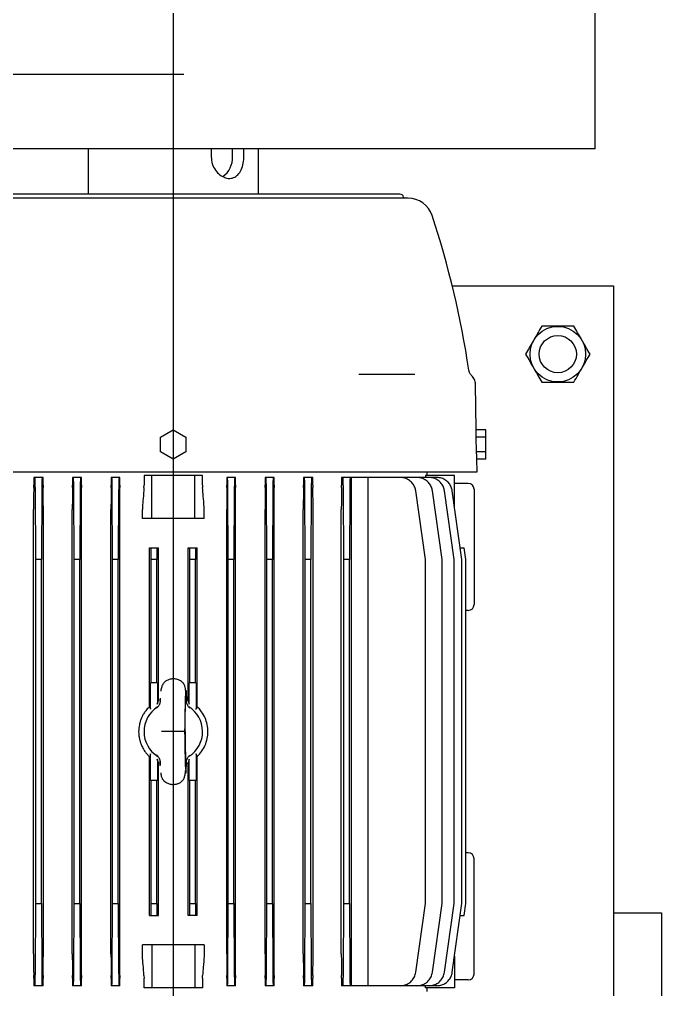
# Model space of a CAD drawing. Header units: millimetres. Extents: x 1293 to 41893, y 1011 to 26911.
# Drawn here: x 16692.6 to 16911.8, y 13885.2 to 14216.1 of the extents above; entities that cross this region are included whole.
import ezdxf

# ---------------------------------------------------------------- set-up
doc = ezdxf.new("R2010")
doc.units = ezdxf.units.MM
doc.header["$LTSCALE"] = 50
doc.layers.add('CAPA_1', color=7, linetype='Continuous')

msp = doc.modelspace()

# ---------------------------------------------------------------- linework, layer by layer
at = {"color": 7, "linetype": 'Continuous', "lineweight": 25}
for p, q in [((16889.0952224, 14171.9092064), (16889.0952224, 15035.5092064)), ((16748.7855051, 14197.3092064), (16685.8120545, 14197.3092064)), ((16889.0952224, 14171.9092064), (16601.2285557, 14171.9092064)), ((16716.0577224, 14171.9092064), (16716.0577224, 14156.4807064)), ((16758.1075253, 14171.9092064), (16758.1075253, 14169.2633731)), ((16765.3665968, 14169.2633731), (16765.3665968, 14171.9092064)), ((16769.2630556, 14169.2633731), (16769.2630556, 14171.9092064)), ((16774.2660557, 14156.4807064), (16774.2660557, 14171.9092064)), ((16822.4721198, 14156.4807064), (16667.8516584, 14156.4807064)), ((16823.7600209, 14155.4924652), (16823.852488, 14155.1473731)), ((16825.2878057, 14155.1473731), (16665.0359724, 14155.1473731)), ((16840.3870794, 14125.2027064), (16895.4452224, 14125.2027064)), ((16895.4452224, 14125.2027064), (16895.4452224, 13837.3360398)), ((16808.5030483, 14095.1473731), (16827.5696839, 14095.1473731)), ((16848.5783019, 14076.1510754), (16848.3066952, 14091.7114096)), ((16740.8285557, 14073.6492243), (16745.1618891, 14076.1510754)), ((16745.1618891, 14076.1510754), (16749.4952224, 14073.6492243)), ((16851.8285557, 14076.1510754), (16848.5783019, 14076.1510754)), ((16851.8285557, 14066.1436708), (16851.8285557, 14076.1510754)), ((16740.8285557, 14068.6455219), (16740.8285557, 14073.6492243)), ((16749.4952224, 14073.6492243), (16749.4952224, 14068.6455219)), ((16848.6388134, 14068.6455219), (16848.5514272, 14073.6492243)), ((16851.8285557, 14073.6492243), (16848.5514272, 14073.6492243)), ((16745.1618891, 14066.1436708), (16740.8285557, 14068.6455219)), ((16749.4952224, 14068.6455219), (16745.1618891, 14066.1436708)), ((16851.8285557, 14068.6455219), (16848.6388134, 14068.6455219)), ((16848.8285557, 14061.8140398), (16848.7529817, 14066.1436708)), ((16851.8285557, 14066.1436708), (16848.7529817, 14066.1436708)), ((16641.4952224, 14061.8140398), (16848.8285557, 14061.8140398)), ((16697.5204774, 14059.8473731), (16697.5204774, 14057.2528814)), ((16700.7329469, 14059.8473731), (16697.5204774, 14059.8473731)), ((16700.7329469, 14057.2528814), (16700.7329469, 14059.8473731)), ((16710.7600724, 14059.8473731), (16710.7600724, 14057.2528814)), ((16713.7870082, 14059.8473731), (16710.7600724, 14059.8473731)), ((16713.7870082, 14057.2528814), (16713.7870082, 14059.8473731)), ((16723.9569374, 14059.8473731), (16723.9569374, 14057.2528814)), ((16726.8763164, 14059.8473731), (16723.9569374, 14059.8473731)), ((16726.8763164, 14057.2528814), (16726.8763164, 14059.8473731)), ((16735.1729362, 14060.5140398), (16735.1729362, 14057.2528814)), ((16755.1508419, 14060.5140398), (16735.1729362, 14060.5140398)), ((16737.8285557, 14045.8473731), (16737.8285557, 14060.5140398)), ((16752.4952224, 14045.8473731), (16752.4952224, 14060.5140398)), ((16755.1508419, 14057.2528814), (16755.1508419, 14060.5140398)), ((16763.4474617, 14059.8473731), (16763.4474617, 14057.2528814)), ((16766.3668407, 14059.8473731), (16763.4474617, 14059.8473731)), ((16766.3668407, 14057.2528814), (16766.3668407, 14059.8473731)), ((16776.53677, 14059.8473731), (16776.53677, 14057.2528814)), ((16779.2935623, 14059.8473731), (16776.53677, 14059.8473731)), ((16779.5637058, 14059.8473731), (16779.2935623, 14059.8473731)), ((16779.5637058, 14057.2528814), (16779.5637058, 14059.8473731)), ((16789.5908312, 14059.8473731), (16789.5908312, 14057.2528814)), ((16792.8033007, 14059.8473731), (16789.5908312, 14059.8473731)), ((16792.8033007, 14057.2528814), (16792.8033007, 14059.8473731)), ((16802.5911143, 14059.8473731), (16802.5911143, 14057.2528814)), ((16835.110977, 14059.8473731), (16802.5911143, 14059.8473731)), ((16805.9438168, 13886.5140398), (16805.9438168, 14059.8473731)), ((16811.6591819, 13886.5140398), (16811.6591819, 14059.8473731)), ((16831.2509821, 14060.5140398), (16831.2509821, 14059.8473731)), ((16841.1618891, 14060.5140398), (16831.2509821, 14060.5140398)), ((16831.8285557, 14060.5140398), (16831.8285557, 14061.8140398)), ((16841.1618891, 14049.7811451), (16841.1618891, 14060.5140398)), ((16697.5156161, 14056.3901513), (16697.5204774, 14057.2528814)), ((16700.7329469, 14057.2528814), (16700.737473, 14056.3901513)), ((16710.7556841, 14056.3901513), (16710.7600724, 14057.2528814)), ((16713.7870082, 14057.2528814), (16713.7912065, 14056.3901513)), ((16723.9528102, 14056.3901513), (16723.9569374, 14057.2528814)), ((16726.8763164, 14057.2528814), (16726.8803438, 14056.3901513)), ((16735.1413118, 14056.3901513), (16735.1729362, 14057.2528814)), ((16755.1508419, 14057.2528814), (16755.1824663, 14056.3901513)), ((16763.4434344, 14056.3901513), (16763.4474617, 14057.2528814)), ((16766.3668407, 14057.2528814), (16766.370968, 14056.3901513)), ((16776.5325717, 14056.3901513), (16776.53677, 14057.2528814)), ((16779.5637058, 14057.2528814), (16779.568094, 14056.3901513)), ((16789.5863052, 14056.3901513), (16789.5908312, 14057.2528814)), ((16792.8033007, 14057.2528814), (16792.8081621, 14056.3901513)), ((16802.5859748, 14056.3901513), (16802.5911143, 14057.2528814)), ((16845.8285557, 14057.8473731), (16841.1618891, 14057.8473731)), ((16698.1962003, 14031.8473731), (16698.0813141, 14055.2562963)), ((16700.242464, 14055.2562963), (16700.1275778, 14031.8473731)), ((16711.3295336, 14031.8473731), (16711.2146475, 14055.2562963)), ((16713.3757974, 14055.2562963), (16713.2609112, 14031.8473731)), ((16724.462867, 14031.8473731), (16724.3479808, 14055.2562963)), ((16726.5091307, 14055.2562963), (16726.3942445, 14031.8473731)), ((16763.9295336, 14031.8473731), (16763.8146475, 14055.2562963)), ((16765.9757974, 14055.2562963), (16765.8609112, 14031.8473731)), ((16777.062867, 14031.8473731), (16776.9479808, 14055.2562963)), ((16779.1091307, 14055.2562963), (16778.9942445, 14031.8473731)), ((16790.1962003, 14031.8473731), (16790.0813141, 14055.2562963)), ((16792.242464, 14055.2562963), (16792.1275778, 14031.8473731)), ((16803.3295336, 14031.8473731), (16803.2146475, 14055.2562963)), ((16805.3757974, 14055.2562963), (16805.2609112, 14031.8473731)), ((16831.2150415, 14031.8473731), (16827.9251318, 14055.2562963)), ((16836.9096224, 14031.8473731), (16833.6197128, 14055.2562963)), ((16841.0155026, 14031.8473731), (16837.7255929, 14055.2562963)), ((16843.6823164, 14031.8473731), (16840.3924067, 14055.2562963)), ((16847.8285557, 14055.8473731), (16847.8285557, 14016.5140398)), ((16697.439307, 14049.7738267), (16697.4343895, 14048.9110965)), ((16700.8129163, 14048.9110965), (16700.8083589, 14049.7738267)), ((16710.6870166, 14049.7738267), (16710.6826058, 14048.9110965)), ((16713.8610356, 14048.9110965), (16713.8568258, 14049.7738267)), ((16723.888329, 14049.7738267), (16723.8841939, 14048.9110965)), ((16726.9472589, 14048.9110965), (16726.9432285, 14049.7738267)), ((16734.6468315, 14049.7738267), (16734.6150945, 14048.9110965)), ((16755.7086836, 14048.9110965), (16755.6769467, 14049.7738267)), ((16763.3805496, 14049.7738267), (16763.3765193, 14048.9110965)), ((16766.4395842, 14048.9110965), (16766.4354491, 14049.7738267)), ((16776.4669524, 14049.7738267), (16776.4627425, 14048.9110965)), ((16779.6411723, 14048.9110965), (16779.6367616, 14049.7738267)), ((16789.5154192, 14049.7738267), (16789.5108619, 14048.9110965)), ((16792.8893887, 14048.9110965), (16792.8844712, 14049.7738267)), ((16802.5051367, 14049.7738267), (16802.4999166, 14048.9110965)), ((16697.4343895, 13897.4503164), (16697.4343895, 14048.9110965)), ((16700.8129163, 13897.4503164), (16700.8129163, 14048.9110965)), ((16710.6826058, 13897.4503164), (16710.6826058, 14048.9110965)), ((16713.8610356, 13897.4503164), (16713.8610356, 14048.9110965)), ((16723.8841939, 13897.4503164), (16723.8841939, 14048.9110965)), ((16726.9472589, 13897.4503164), (16726.9472589, 14048.9110965)), ((16734.6150945, 14045.8473731), (16734.6150945, 14048.9110965)), ((16755.7086836, 14045.8473731), (16755.7086836, 14048.9110965)), ((16763.3765193, 13897.4503164), (16763.3765193, 14048.9110965)), ((16766.4395842, 13897.4503164), (16766.4395842, 14048.9110965)), ((16776.4627425, 13897.4503164), (16776.4627425, 14048.9110965)), ((16779.6411723, 13897.4503164), (16779.6411723, 14048.9110965)), ((16789.5108619, 13897.4503164), (16789.5108619, 14048.9110965)), ((16792.8893887, 13897.4503164), (16792.8893887, 14048.9110965)), ((16802.4999166, 13897.4503164), (16802.4999166, 14048.9110965)), ((16755.7086836, 14045.8473731), (16734.6150945, 14045.8473731)), ((16737.0529078, 13981.7307333), (16737.0529078, 14035.8473731)), ((16737.0529078, 14035.8473731), (16740.0626458, 14035.8473731)), ((16737.5962003, 14031.8473731), (16737.5765691, 14035.8473731)), ((16739.547209, 14035.8473731), (16739.5275778, 14031.8473731)), ((16740.0626458, 13983.7812282), (16740.0626458, 14035.8473731)), ((16750.2611323, 13983.7812282), (16750.2611323, 14035.8473731)), ((16750.2611323, 14035.8473731), (16753.2708703, 14035.8473731)), ((16750.7962003, 14031.8473731), (16750.7765691, 14035.8473731)), ((16752.747209, 14035.8473731), (16752.7275778, 14031.8473731)), ((16753.2708703, 13981.7307333), (16753.2708703, 14035.8473731)), ((16843.120153, 14035.8473731), (16844.4350389, 14035.8473731)), ((16844.9972022, 14031.8473731), (16844.4350389, 14035.8473731)), ((16698.1962003, 13914.5140398), (16698.1962003, 14031.8473731)), ((16700.1275778, 14031.8473731), (16698.1962003, 14031.8473731)), ((16700.1275778, 13914.5140398), (16700.1275778, 14031.8473731)), ((16711.3295336, 13914.5140398), (16711.3295336, 14031.8473731)), ((16713.2609112, 14031.8473731), (16711.3295336, 14031.8473731)), ((16713.2609112, 13914.5140398), (16713.2609112, 14031.8473731)), ((16726.3942445, 14031.8473731), (16724.462867, 14031.8473731)), ((16724.462867, 13914.5140398), (16724.462867, 14031.8473731)), ((16726.3942445, 13914.5140398), (16726.3942445, 14031.8473731)), ((16737.5962003, 13989.8473731), (16737.5962003, 14031.8473731)), ((16739.5275778, 14031.8473731), (16737.5962003, 14031.8473731)), ((16739.5275778, 13989.8473731), (16739.5275778, 14031.8473731)), ((16750.7962003, 13989.8473731), (16750.7962003, 14031.8473731)), ((16752.7275778, 14031.8473731), (16750.7962003, 14031.8473731)), ((16752.7275778, 13989.8473731), (16752.7275778, 14031.8473731)), ((16763.9295336, 13914.5140398), (16763.9295336, 14031.8473731)), ((16765.8609112, 14031.8473731), (16763.9295336, 14031.8473731)), ((16765.8609112, 13914.5140398), (16765.8609112, 14031.8473731)), ((16777.062867, 13914.5140398), (16777.062867, 14031.8473731)), ((16778.9942445, 14031.8473731), (16777.062867, 14031.8473731)), ((16778.9942445, 13914.5140398), (16778.9942445, 14031.8473731)), ((16792.1275778, 14031.8473731), (16790.1962003, 14031.8473731)), ((16790.1962003, 13914.5140398), (16790.1962003, 14031.8473731)), ((16792.1275778, 13914.5140398), (16792.1275778, 14031.8473731)), ((16803.3295336, 13914.5140398), (16803.3295336, 14031.8473731)), ((16805.2609112, 14031.8473731), (16803.3295336, 14031.8473731)), ((16805.2609112, 13914.5140398), (16805.2609112, 14031.8473731)), ((16831.2150415, 13914.5140398), (16831.2150415, 14031.8473731)), ((16836.9096224, 13914.5140398), (16836.9096224, 14031.8473731)), ((16841.0155026, 13914.5140398), (16841.0155026, 14031.8473731)), ((16843.6823164, 13914.5140398), (16843.6823164, 14031.8473731)), ((16844.9972022, 13914.5140398), (16844.9972022, 14031.8473731)), ((16845.8285557, 14014.5140398), (16844.9972022, 14014.5140398)), ((16737.3225851, 13984.6072913), (16737.3225851, 13986.9807064)), ((16739.7010868, 13989.8473731), (16737.4226913, 13989.8473731)), ((16739.801193, 13986.9807064), (16739.801193, 13985.9589875)), ((16750.5225851, 13985.9589875), (16750.5225851, 13986.9807064)), ((16752.9010868, 13989.8473731), (16750.6226913, 13989.8473731)), ((16753.001193, 13986.9807064), (16753.001193, 13984.6072913)), ((16739.7055613, 13982.5804371), (16740.0626458, 13983.7812282)), ((16740.6793028, 13983.9941434), (16740.0626458, 13983.7812282)), ((16740.6856038, 13984.2597528), (16740.6638367, 13983.3421885)), ((16740.692587, 13984.5990284), (16740.6858033, 13984.2597515)), ((16750.2611323, 13983.7812282), (16749.6423039, 13983.9950712)), ((16750.2611323, 13983.7812282), (16750.6182168, 13982.5804371)), ((16739.4038512, 13981.1789973), (16739.7569733, 13981.485151)), ((16750.9199274, 13981.178997), (16750.5667142, 13981.4852295)), ((16749.1582066, 13973.1807064), (16741.1655715, 13973.1807064)), ((16737.0529078, 13910.5140398), (16737.0529078, 13964.6306796)), ((16739.7570644, 13964.876183), (16739.4038512, 13965.1824156)), ((16740.0626458, 13962.5801847), (16739.7055613, 13963.7809758)), ((16750.6182168, 13963.7809758), (16750.2611323, 13962.5801847)), ((16750.5668053, 13964.8762623), (16750.9199274, 13965.1824159)), ((16753.2708703, 13910.5140398), (16753.2708703, 13964.6306796)), ((16737.3225851, 13959.3807064), (16737.3225851, 13961.7541216)), ((16739.801193, 13960.4024254), (16739.801193, 13959.3807064)), ((16740.0626458, 13962.5801847), (16740.6793012, 13962.3673376)), ((16740.0626458, 13910.5140398), (16740.0626458, 13962.5801847)), ((16740.6988826, 13961.5419099), (16740.6638367, 13963.0192244)), ((16740.666924, 13963.1206564), (16740.692587, 13961.7623845)), ((16749.3824641, 13960.4567273), (16749.4030339, 13960.4325778)), ((16749.5750556, 13962.3432542), (16750.2611323, 13962.5801847)), ((16750.2611323, 13910.5140398), (16750.2611323, 13962.5801847)), ((16750.5225851, 13959.3807064), (16750.5225851, 13960.4024254)), ((16753.001193, 13961.7541216), (16753.001193, 13959.3807064)), ((16739.7010868, 13956.5140398), (16737.4226913, 13956.5140398)), ((16737.5962003, 13914.5140398), (16737.5962003, 13956.5140398)), ((16739.5275778, 13914.5140398), (16739.5275778, 13956.5140398)), ((16750.7962003, 13956.5140398), (16750.6226913, 13956.5140398)), ((16752.7275778, 13956.5140398), (16750.7962003, 13956.5140398)), ((16750.7962003, 13914.5140398), (16750.7962003, 13956.5140398)), ((16752.7275778, 13914.5140398), (16752.7275778, 13956.5140398)), ((16752.9010868, 13956.5140398), (16752.7275778, 13956.5140398)), ((16845.8285557, 13931.8473731), (16844.9972022, 13931.8473731)), ((16847.8285557, 13890.5140398), (16847.8285557, 13929.8473731)), ((16698.0813141, 13891.1051166), (16698.1962003, 13914.5140398)), ((16698.1962003, 13914.5140398), (16700.1275778, 13914.5140398)), ((16700.1275778, 13914.5140398), (16700.242464, 13891.1051166)), ((16711.2146475, 13891.1051166), (16711.3295336, 13914.5140398)), ((16711.3295336, 13914.5140398), (16713.2609112, 13914.5140398)), ((16713.2609112, 13914.5140398), (16713.3757974, 13891.1051166)), ((16724.3479808, 13891.1051166), (16724.462867, 13914.5140398)), ((16724.462867, 13914.5140398), (16726.3942445, 13914.5140398)), ((16726.3942445, 13914.5140398), (16726.5091307, 13891.1051166)), ((16737.5765691, 13910.5140398), (16737.5962003, 13914.5140398)), ((16737.5962003, 13914.5140398), (16739.5275778, 13914.5140398)), ((16739.5275778, 13914.5140398), (16739.547209, 13910.5140398)), ((16750.7765691, 13910.5140398), (16750.7962003, 13914.5140398)), ((16750.7962003, 13914.5140398), (16752.7275778, 13914.5140398)), ((16752.7275778, 13914.5140398), (16752.747209, 13910.5140398)), ((16763.8146475, 13891.1051166), (16763.9295336, 13914.5140398)), ((16763.9295336, 13914.5140398), (16765.8609112, 13914.5140398)), ((16765.8609112, 13914.5140398), (16765.9757974, 13891.1051166)), ((16776.9479808, 13891.1051166), (16777.062867, 13914.5140398)), ((16777.062867, 13914.5140398), (16778.9942445, 13914.5140398)), ((16778.9942445, 13914.5140398), (16779.1091307, 13891.1051166)), ((16790.0813141, 13891.1051166), (16790.1962003, 13914.5140398)), ((16790.1962003, 13914.5140398), (16792.1275778, 13914.5140398)), ((16792.1275778, 13914.5140398), (16792.242464, 13891.1051166)), ((16803.2146475, 13891.1051166), (16803.3295336, 13914.5140398)), ((16803.3295336, 13914.5140398), (16805.2609112, 13914.5140398)), ((16805.2609112, 13914.5140398), (16805.3757974, 13891.1051166)), ((16827.9251318, 13891.1051166), (16831.2150415, 13914.5140398)), ((16833.6197128, 13891.1051166), (16836.9096224, 13914.5140398)), ((16837.7255929, 13891.1051166), (16841.0155026, 13914.5140398)), ((16840.3924067, 13891.1051166), (16843.6823164, 13914.5140398)), ((16844.4350389, 13910.5140398), (16844.9972022, 13914.5140398)), ((16737.0529078, 13910.5140398), (16740.0626458, 13910.5140398)), ((16753.2708703, 13910.5140398), (16750.2611323, 13910.5140398)), ((16843.120153, 13910.5140398), (16844.4350389, 13910.5140398)), ((16895.4452224, 13911.3360398), (16911.8285557, 13911.3360398)), ((16911.8285557, 13911.3360398), (16911.8285557, 13820.6693731)), ((16697.4343895, 13897.4503164), (16697.439307, 13896.5875862)), ((16700.8083589, 13896.5875862), (16700.8129163, 13897.4503164)), ((16710.6826058, 13897.4503164), (16710.6870166, 13896.5875862)), ((16713.8568258, 13896.5875862), (16713.8610356, 13897.4503164)), ((16723.8841939, 13897.4503164), (16723.888329, 13896.5875862)), ((16726.9432285, 13896.5875862), (16726.9472589, 13897.4503164)), ((16734.6150945, 13897.4503164), (16734.6150945, 13900.5140398)), ((16755.7086836, 13900.5140398), (16734.6150945, 13900.5140398)), ((16734.6468315, 13896.5875862), (16734.6150945, 13897.4503164)), ((16737.8285557, 13900.5140398), (16737.8285557, 13885.8473731)), ((16752.4952224, 13900.5140398), (16752.4952224, 13885.8473731)), ((16755.7086836, 13897.4503164), (16755.6769467, 13896.5875862)), ((16755.7086836, 13900.5140398), (16755.7086836, 13897.4503164)), ((16763.3765193, 13897.4503164), (16763.3805496, 13896.5875862)), ((16766.4354491, 13896.5875862), (16766.4395842, 13897.4503164)), ((16776.4627425, 13897.4503164), (16776.4669524, 13896.5875862)), ((16779.6367616, 13896.5875862), (16779.6411723, 13897.4503164)), ((16789.5108619, 13897.4503164), (16789.5154192, 13896.5875862)), ((16792.8844712, 13896.5875862), (16792.8893887, 13897.4503164)), ((16802.4999166, 13897.4503164), (16802.5051367, 13896.5875862)), ((16841.1618891, 13896.5802678), (16841.1618891, 13885.8473731)), ((16697.5204774, 13889.1085315), (16697.5156161, 13889.9712616)), ((16697.5204774, 13889.1085315), (16697.5204774, 13886.5140398)), ((16700.737473, 13889.9712616), (16700.7329469, 13889.1085315)), ((16700.7329469, 13886.5140398), (16700.7329469, 13889.1085315)), ((16710.7600724, 13889.1085315), (16710.7556841, 13889.9712616)), ((16710.7600724, 13889.1085315), (16710.7600724, 13886.5140398)), ((16713.7912065, 13889.9712616), (16713.7870082, 13889.1085315)), ((16713.7870082, 13886.5140398), (16713.7870082, 13889.1085315)), ((16723.9569374, 13889.1085315), (16723.9528102, 13889.9712616)), ((16723.9569374, 13889.1085315), (16723.9569374, 13886.5140398)), ((16726.8803438, 13889.9712616), (16726.8763164, 13889.1085315)), ((16726.8763164, 13886.5140398), (16726.8763164, 13889.1085315)), ((16735.1413118, 13889.9712616), (16735.1729362, 13889.1085315)), ((16735.1729362, 13885.8473731), (16735.1729362, 13889.1085315)), ((16755.1508419, 13889.1085315), (16755.1824663, 13889.9712616)), ((16755.1508419, 13889.1085315), (16755.1508419, 13885.8473731)), ((16763.4474617, 13889.1085315), (16763.4434344, 13889.9712616)), ((16763.4474617, 13889.1085315), (16763.4474617, 13886.5140398)), ((16766.370968, 13889.9712616), (16766.3668407, 13889.1085315)), ((16766.3668407, 13886.5140398), (16766.3668407, 13889.1085315)), ((16776.53677, 13889.1085315), (16776.5325717, 13889.9712616)), ((16776.53677, 13889.1085315), (16776.53677, 13886.5140398)), ((16779.568094, 13889.9712616), (16779.5637058, 13889.1085315)), ((16779.5637058, 13886.5140398), (16779.5637058, 13889.1085315)), ((16789.5908312, 13889.1085315), (16789.5863052, 13889.9712616)), ((16789.5908312, 13889.1085315), (16789.5908312, 13886.5140398)), ((16792.8081621, 13889.9712616), (16792.8033007, 13889.1085315)), ((16792.8033007, 13886.5140398), (16792.8033007, 13889.1085315)), ((16802.5911143, 13889.1085315), (16802.5859748, 13889.9712616)), ((16802.5911143, 13889.1085315), (16802.5911143, 13886.5140398)), ((16845.8285557, 13888.5140398), (16841.1618891, 13888.5140398)), ((16700.7329469, 13886.5140398), (16697.5204774, 13886.5140398)), ((16713.7870082, 13886.5140398), (16710.7600724, 13886.5140398)), ((16724.1635492, 13886.5140398), (16723.9569374, 13886.5140398)), ((16726.8763164, 13886.5140398), (16724.1635492, 13886.5140398)), ((16755.1508419, 13885.8473731), (16735.1729362, 13885.8473731)), ((16766.1602289, 13886.5140398), (16763.4474617, 13886.5140398)), ((16766.3668407, 13886.5140398), (16766.1602289, 13886.5140398)), ((16779.5637058, 13886.5140398), (16776.53677, 13886.5140398)), ((16792.8033007, 13886.5140398), (16789.5908312, 13886.5140398)), ((16835.110977, 13886.5140398), (16802.5911143, 13886.5140398)), ((16831.2509821, 13885.8473731), (16831.2509821, 13886.5140398)), ((16841.1618891, 13885.8473731), (16831.2509821, 13885.8473731)), ((16831.8285557, 13884.5473731), (16831.8285557, 13885.8473731))]:
    msp.add_line(p, q, dxfattribs=at)
at = {"color": 7, "linetype": 'Continuous', "lineweight": 25, "flags": 128}
for points in [[(16726.9432285, 14049.7738267), (16726.9080082, 14053.47893), (16726.8803438, 14056.3901513)], [(16763.4434344, 14056.3901513), (16763.4082238, 14052.684971), (16763.3805496, 14049.7738267)], [(16726.8803438, 13889.9712616), (16726.9155543, 13893.6764419), (16726.9432285, 13896.5875862)], [(16763.3805496, 13896.5875862), (16763.41577, 13892.8824829), (16763.4434344, 13889.9712616)]]:
    msp.add_lwpolyline(points, dxfattribs=at)
at = {"color": 7, "linetype": 'Continuous', "lineweight": 25}
for radius in [9.4776787, 6.35]:
    msp.add_circle((16876.3952224, 14101.9193731), radius, dxfattribs=at)
for centre, radius, start, end in [((16757.5758949, 14168.8833586), 7.7999645, 304.757142475, 2.792557905), ((16822.4721198, 14155.1473731), 1.3333333, 15, 90), ((16825.2878057, 14146.4807064), 8.6666667, 18.209189497, 90), ((16529.5454402, 14049.1930007), 320, 8.500028638, 18.209189497), ((16845.8285557, 14055.8473731), 2, 0, 90), ((16845.8285557, 14016.5140398), 2, 270, 360), ((16745.1618891, 13973.1807064), 10, 122.80198463, 237.818164983), ((16745.1618891, 13973.1807064), 10, 302.801986561, 58.250366895), ((16845.8285557, 13929.8473731), 2, 360, 90), ((16845.8285557, 13890.5140398), 2, 270, 0)]:
    msp.add_arc(centre, radius, start, end, dxfattribs=at)
for points, knots in [([(16758.1075253, 14169.2633731), (16758.1812609, 14168.4454951), (16758.3286732, 14166.8103924), (16759.4502592, 14164.6240513), (16761.0501726, 14162.925528), (16762.9679452, 14161.9235932), (16764.8906823, 14161.7542697), (16766.5854196, 14162.4045296), (16767.932886, 14163.7893984), (16768.8529993, 14165.7947491), (16769.2264982, 14167.749818), (16769.2549225, 14168.9266426), (16769.2630556, 14169.2633731)], [0, 0, 0, 0, 0.1049793831, 0.2098749225, 0.3169314404, 0.4255084578, 0.5317913938, 0.6356504641, 0.7404993869, 0.8482825402, 0.9565883484, 1, 1, 1, 1]), ([(16870.8956384, 14111.4443731), (16870.4183715, 14110.6176255), (16869.4534883, 14108.9462027), (16868.0239359, 14106.4698547), (16866.6574332, 14104.1027249), (16865.8197178, 14102.651589), (16865.3970224, 14101.9193731)], [0, 0, 0, 0, 0.2646202519, 0.5349786934, 0.7653589927, 1, 1, 1, 1]), ([(16881.8948064, 14111.4443731), (16881.2389127, 14111.4443731), (16879.92155, 14111.4443731), (16877.6498743, 14111.4443731), (16875.0738324, 14111.4443731), (16872.7354345, 14111.4443731), (16871.3558919, 14111.4443731), (16870.8956384, 14111.4443731)], [0, 0, 0, 0, 0.1823633081, 0.3662767299, 0.6156618925, 0.8717741945, 1, 1, 1, 1]), ([(16887.3934224, 14101.9193731), (16886.9161714, 14102.7460932), (16885.9513191, 14104.4174624), (16884.5217828, 14106.8937825), (16883.1552657, 14109.2609374), (16882.3175179, 14110.7121294), (16881.8948064, 14111.4443731)], [0, 0, 0, 0, 0.2646087012, 0.5349559654, 0.7653476593, 1, 1, 1, 1]), ([(16865.3970224, 14101.9193731), (16865.8742735, 14101.092653), (16866.8391257, 14099.4212838), (16868.268662, 14096.9449637), (16869.6351792, 14094.5778088), (16870.4729269, 14093.1266169), (16870.8956384, 14092.3943731)], [0, 0, 0, 0, 0.2646087012, 0.5349559654, 0.7653476593, 1, 1, 1, 1]), ([(16881.8948064, 14092.3943731), (16882.3720733, 14093.2211207), (16883.3369565, 14094.8925435), (16884.7665089, 14097.3688916), (16886.1330116, 14099.7360214), (16886.970727, 14101.1871572), (16887.3934224, 14101.9193731)], [0, 0, 0, 0, 0.2646202519, 0.5349786934, 0.7653589927, 1, 1, 1, 1]), ([(16847.0454569, 14094.5549104), (16846.7945944, 14094.8349821), (16846.2928693, 14095.3951254), (16846.1179517, 14096.1264888), (16846.0304929, 14096.4921704)], [0, 0, 0, 0, 0.5000000015, 1, 1, 1, 1]), ([(16848.3067412, 14091.7087685), (16848.2865628, 14091.9766423), (16848.2462059, 14092.51239), (16847.9818699, 14093.2779633), (16847.5888472, 14093.9861365), (16847.2171837, 14094.3741062), (16847.0313519, 14094.5680911)], [0, 0, 0, 0, 0.24999999892, 0.49999999857, 0.74999999892, 1, 1, 1, 1]), ([(16870.8956384, 14092.3943731), (16871.3558993, 14092.3943731), (16872.7124437, 14092.3943731), (16875.0494761, 14092.3943731), (16877.6199453, 14092.3943731), (16879.9153182, 14092.3943731), (16881.2327738, 14092.3943731), (16881.8948064, 14092.3943731)], [0, 0, 0, 0, 0.1282262528, 0.3779260775, 0.6337213217, 0.8159418788, 1, 1, 1, 1]), ([(16848.5514272, 14073.6492243), (16848.565925, 14074.1162107), (16848.5918141, 14074.9501228), (16848.5824306, 14075.7841146), (16848.5783019, 14076.1510754)], [0, 0, 0, 0, 0.5599947585, 1, 1, 1, 1]), ([(16848.7529817, 14066.1436708), (16848.741143, 14066.6108179), (16848.7200034, 14067.4449684), (16848.6636204, 14068.278702), (16848.6388134, 14068.6455219)], [0, 0, 0, 0, 0.5600273673, 1, 1, 1, 1]), ([(16698.0813141, 14055.2562963), (16698.0779413, 14055.7008841), (16698.0709832, 14056.6180568), (16698.044704, 14057.8631351), (16698.0054787, 14058.9421795), (16697.9544995, 14059.7016417), (16697.9156722, 14059.7998482), (16697.8968825, 14059.8473731)], [0, 0, 0, 0, 0.17846123522, 0.368160733, 0.56283315679, 0.78844250282, 1, 1, 1, 1]), ([(16700.4268956, 14059.8473731), (16700.4110525, 14059.8136081), (16700.3783718, 14059.7439586), (16700.3316605, 14059.1721164), (16700.2888874, 14058.2100482), (16700.2555249, 14056.8701011), (16700.246723, 14055.7825325), (16700.242464, 14055.2562963)], [0, 0, 0, 0, 0.1785607693, 0.3683295918, 0.5630137686, 0.7885577054, 1, 1, 1, 1]), ([(16711.2146475, 14055.2562963), (16711.2112746, 14055.7008841), (16711.2043166, 14056.6180568), (16711.1780373, 14057.8631351), (16711.138812, 14058.9421795), (16711.0878328, 14059.7016417), (16711.0490055, 14059.7998482), (16711.0302159, 14059.8473731)], [0, 0, 0, 0, 0.1784612352, 0.368160733, 0.5628331568, 0.7884425028, 1, 1, 1, 1]), ([(16713.5602289, 14059.8473731), (16713.5443858, 14059.8136081), (16713.5117051, 14059.7439586), (16713.4649938, 14059.1721164), (16713.4222207, 14058.2100482), (16713.3888582, 14056.8701011), (16713.3800563, 14055.7825325), (16713.3757974, 14055.2562963)], [0, 0, 0, 0, 0.1785607693, 0.3683295918, 0.5630137686, 0.7885577054, 1, 1, 1, 1]), ([(16724.3479808, 14055.2562963), (16724.344608, 14055.7008841), (16724.3376499, 14056.6180568), (16724.3113706, 14057.8631351), (16724.2721454, 14058.9421795), (16724.2211661, 14059.7016417), (16724.1823388, 14059.7998482), (16724.1635492, 14059.8473731)], [0, 0, 0, 0, 0.17846123522, 0.368160733, 0.56283315679, 0.78844250282, 1, 1, 1, 1]), ([(16726.6935623, 14059.8473731), (16726.6777191, 14059.8136081), (16726.6450384, 14059.7439586), (16726.5983272, 14059.1721164), (16726.555554, 14058.2100482), (16726.5221915, 14056.8701011), (16726.5133896, 14055.7825325), (16726.5091307, 14055.2562963)], [0, 0, 0, 0, 0.17856076928, 0.3683295918, 0.56301376859, 0.78855770545, 1, 1, 1, 1]), ([(16763.8146475, 14055.2562963), (16763.8112746, 14055.7008841), (16763.8043166, 14056.6180568), (16763.7780373, 14057.8631351), (16763.738812, 14058.9421795), (16763.6878328, 14059.7016417), (16763.6490055, 14059.7998482), (16763.6302159, 14059.8473731)], [0, 0, 0, 0, 0.1784612352, 0.368160733, 0.5628331568, 0.7884425028, 1, 1, 1, 1]), ([(16766.1602289, 14059.8473731), (16766.1443858, 14059.8136081), (16766.1117051, 14059.7439586), (16766.0649938, 14059.1721164), (16766.0222207, 14058.2100482), (16765.9888582, 14056.8701011), (16765.9800563, 14055.7825325), (16765.9757974, 14055.2562963)], [0, 0, 0, 0, 0.1785607693, 0.3683295918, 0.5630137686, 0.7885577054, 1, 1, 1, 1]), ([(16776.9479808, 14055.2562963), (16776.944608, 14055.7008841), (16776.9376499, 14056.6180568), (16776.9113706, 14057.8631351), (16776.8721454, 14058.9421795), (16776.8211661, 14059.7016417), (16776.7823388, 14059.7998482), (16776.7635492, 14059.8473731)], [0, 0, 0, 0, 0.17846123522, 0.368160733, 0.56283315679, 0.78844250282, 1, 1, 1, 1]), ([(16779.2935623, 14059.8473731), (16779.2777191, 14059.8136081), (16779.2450384, 14059.7439586), (16779.1983272, 14059.1721164), (16779.155554, 14058.2100482), (16779.1221915, 14056.8701011), (16779.1133896, 14055.7825325), (16779.1091307, 14055.2562963)], [0, 0, 0, 0, 0.1785607693, 0.3683295918, 0.5630137686, 0.7885577054, 1, 1, 1, 1]), ([(16790.0813141, 14055.2562963), (16790.0779413, 14055.7008841), (16790.0709832, 14056.6180568), (16790.044704, 14057.8631351), (16790.0054787, 14058.9421795), (16789.9544995, 14059.7016417), (16789.9156722, 14059.7998482), (16789.8968825, 14059.8473731)], [0, 0, 0, 0, 0.1784612352, 0.368160733, 0.5628331568, 0.7884425028, 1, 1, 1, 1]), ([(16792.4268956, 14059.8473731), (16792.4110525, 14059.8136081), (16792.3783718, 14059.7439586), (16792.3316605, 14059.1721164), (16792.2888874, 14058.2100482), (16792.2555249, 14056.8701011), (16792.246723, 14055.7825325), (16792.242464, 14055.2562963)], [0, 0, 0, 0, 0.1785607693, 0.3683295918, 0.5630137686, 0.7885577054, 1, 1, 1, 1]), ([(16803.2146475, 14055.2562963), (16803.2112746, 14055.7008841), (16803.2043166, 14056.6180568), (16803.1780373, 14057.8631351), (16803.138812, 14058.9421795), (16803.0878328, 14059.7016417), (16803.0490055, 14059.7998482), (16803.0302159, 14059.8473731)], [0, 0, 0, 0, 0.1784612352, 0.368160733, 0.5628331568, 0.7884425028, 1, 1, 1, 1]), ([(16805.5602289, 14059.8473731), (16805.5443858, 14059.8136081), (16805.5117051, 14059.7439586), (16805.4649938, 14059.1721164), (16805.4222207, 14058.2100482), (16805.3888582, 14056.8701011), (16805.3800563, 14055.7825325), (16805.3757974, 14055.2562963)], [0, 0, 0, 0, 0.1785607693, 0.3683295918, 0.5630137686, 0.7885577054, 1, 1, 1, 1]), ([(16827.9251318, 14055.2562963), (16827.8285468, 14055.7008841), (16827.6292943, 14056.6180568), (16826.876754, 14057.8631351), (16825.7534894, 14058.9421795), (16824.2936348, 14059.7016417), (16823.1817668, 14059.7998482), (16822.6437021, 14059.8473731)], [0, 0, 0, 0, 0.1784612352, 0.368160733, 0.5628331568, 0.7884425028, 1, 1, 1, 1]), ([(16833.6197128, 14055.2562963), (16833.5231277, 14055.7008841), (16833.3238753, 14056.6180568), (16832.571335, 14057.8631351), (16831.4480703, 14058.9421795), (16829.9882158, 14059.7016417), (16828.8763478, 14059.7998482), (16828.3382831, 14059.8473731)], [0, 0, 0, 0, 0.17846123522, 0.368160733, 0.56283315679, 0.78844250282, 1, 1, 1, 1]), ([(16837.7255929, 14055.2562963), (16837.6290079, 14055.7008841), (16837.4297554, 14056.6180568), (16836.6772151, 14057.8631351), (16835.5539505, 14058.9421795), (16834.0940959, 14059.7016417), (16832.9822279, 14059.7998482), (16832.4441632, 14059.8473731)], [0, 0, 0, 0, 0.1784612352, 0.368160733, 0.5628331568, 0.7884425028, 1, 1, 1, 1]), ([(16840.3924067, 14055.2562963), (16840.2958217, 14055.7008841), (16840.0965692, 14056.6180568), (16839.3440289, 14057.8631351), (16838.2207643, 14058.9421795), (16836.7609097, 14059.7016417), (16835.6490417, 14059.7998482), (16835.110977, 14059.8473731)], [0, 0, 0, 0, 0.1784612352, 0.368160733, 0.5628331568, 0.7884425028, 1, 1, 1, 1]), ([(16697.5156161, 14056.3901513), (16697.5014217, 14055.1546308), (16697.4760745, 14052.9483442), (16697.4505415, 14050.7438182), (16697.439307, 14049.7738267)], [0, 0, 0, 0, 0.5599999617, 1, 1, 1, 1]), ([(16700.8083589, 14049.7738267), (16700.7950988, 14051.0086266), (16700.7714199, 14053.2136264), (16700.7478456, 14055.4195465), (16700.737473, 14056.3901513)], [0, 0, 0, 0, 0.5599999973, 1, 1, 1, 1]), ([(16710.7556841, 14056.3901513), (16710.7428865, 14055.1549304), (16710.7200337, 14052.9491789), (16710.6971051, 14050.7440732), (16710.6870166, 14049.7738267)], [0, 0, 0, 0, 0.5600000013, 1, 1, 1, 1]), ([(16713.8568258, 14049.7738267), (16713.8445663, 14051.0087882), (16713.8226744, 14053.2140767), (16713.8008217, 14055.4196841), (16713.7912065, 14056.3901513)], [0, 0, 0, 0, 0.5599999997, 1, 1, 1, 1]), ([(16723.9528102, 14056.3901513), (16723.9407809, 14055.1550466), (16723.9193, 14052.9495025), (16723.8977924, 14050.7441721), (16723.888329, 14049.7738267)], [0, 0, 0, 0, 0.5600000001, 1, 1, 1, 1]), ([(16735.1413118, 14056.3901513), (16735.0491114, 14055.1549896), (16734.8844678, 14052.9493436), (16734.7194426, 14050.7441235), (16734.6468315, 14049.7738267)], [0, 0, 0, 0, 0.5600000006, 1, 1, 1, 1]), ([(16755.6769467, 14049.7738267), (16755.5845414, 14051.0087598), (16755.4195319, 14053.2139976), (16755.254903, 14055.4196599), (16755.1824663, 14056.3901513)], [0, 0, 0, 0, 0.5599999994, 1, 1, 1, 1]), ([(16766.4354491, 14049.7738267), (16766.4234055, 14051.0088167), (16766.401899, 14053.2141559), (16766.3804191, 14055.4197083), (16766.370968, 14056.3901513)], [0, 0, 0, 0, 0.5599999999, 1, 1, 1, 1]), ([(16776.5325717, 14056.3901513), (16776.5203333, 14055.1550181), (16776.498479, 14052.949423), (16776.4765855, 14050.7441478), (16776.4669524, 14049.7738267)], [0, 0, 0, 0, 0.5600000003, 1, 1, 1, 1]), ([(16779.6367616, 14049.7738267), (16779.6239233, 14051.0087009), (16779.6009979, 14053.2138335), (16779.578148, 14055.4196097), (16779.568094, 14056.3901513)], [0, 0, 0, 0, 0.5599999987, 1, 1, 1, 1]), ([(16789.5863052, 14056.3901513), (16789.5731013, 14055.1548558), (16789.5495231, 14052.948971), (16789.5258398, 14050.7440096), (16789.5154192, 14049.7738267)], [0, 0, 0, 0, 0.5600000027, 1, 1, 1, 1]), ([(16792.8844712, 14049.7738267), (16792.870177, 14051.0084026), (16792.8446518, 14053.2130026), (16792.8193117, 14055.4193558), (16792.8081621, 14056.3901513)], [0, 0, 0, 0, 0.559999962, 1, 1, 1, 1]), ([(16802.5859748, 14056.3901513), (16802.570956, 14055.1543919), (16802.5441367, 14052.9476785), (16802.5170534, 14050.7436148), (16802.5051367, 14049.7738267)], [0, 0, 0, 0, 0.5599999227, 1, 1, 1, 1]), ([(16749.4328968, 13986.5722227), (16749.4317372, 13986.5884063), (16749.4066502, 13986.9385273), (16749.3394001, 13987.5322102), (16749.2292678, 13988.2794329), (16749.0941644, 13988.8161238), (16748.9602433, 13989.1548016), (16748.8298357, 13989.3828888), (16748.7271456, 13989.5277409), (16748.6358412, 13989.6404494), (16748.5404907, 13989.7504655), (16748.3242676, 13989.9795894), (16747.8836468, 13990.3585931), (16747.0888255, 13990.8261937), (16745.980862, 13991.1684709), (16744.6959955, 13991.2154918), (16743.6754216, 13990.9740874), (16742.9833033, 13990.6606873), (16742.4991131, 13990.3599368), (16742.0918983, 13990.0116553), (16741.5758162, 13989.4042787), (16741.1221443, 13988.4718082), (16740.9632595, 13987.5305366), (16740.8783324, 13987.0274085)], [0, 0, 0, 0, 0.003854196, 0.0833832973, 0.1748952346, 0.2492929125, 0.3060452666, 0.3368279739, 0.3576148765, 0.3645521692, 0.3697285154, 0.3806961887, 0.4111862572, 0.4551900729, 0.5144918999, 0.578766214, 0.6401396231, 0.6696928909, 0.6991082755, 0.7335160708, 0.7749592331, 0.8797112814, 1, 1, 1, 1]), ([(16737.3225851, 13986.9807064), (16737.3243502, 13987.3869423), (16737.3280239, 13988.2324299), (16737.3551055, 13989.1939416), (16737.3887795, 13989.7535104), (16737.4116843, 13989.8169073), (16737.4226913, 13989.8473731)], [0, 0, 0, 0, 0.2701865457, 0.5623318802, 0.7896756224, 1, 1, 1, 1]), ([(16739.7010868, 13989.8473731), (16739.715272, 13989.7968446), (16739.744789, 13989.6917027), (16739.778368, 13988.9163579), (16739.7979143, 13987.9519398), (16739.8001289, 13987.2959196), (16739.801193, 13986.9807064)], [0, 0, 0, 0, 0.2703361094, 0.5625269021, 0.789797229, 1, 1, 1, 1]), ([(16749.4042326, 13985.9376248), (16749.4058639, 13985.9904981), (16749.4214671, 13986.4962121), (16749.4510494, 13986.9966412), (16749.4929322, 13987.3510882), (16749.534736, 13987.1121867), (16749.576408, 13986.3423041), (16749.6179286, 13985.0936669), (16749.645428, 13983.8971855), (16749.6591844, 13983.2986558)], [0, 0, 0, 0, 0.0190534388, 0.1822392219, 0.3455032494, 0.5088855996, 0.672426585, 0.8361341824, 1, 1, 1, 1]), ([(16750.5225851, 13986.9807064), (16750.5243502, 13987.3869423), (16750.5280239, 13988.2324299), (16750.5551055, 13989.1939416), (16750.5887795, 13989.7535104), (16750.6116843, 13989.8169073), (16750.6226913, 13989.8473731)], [0, 0, 0, 0, 0.2701865457, 0.5623318802, 0.7896756224, 1, 1, 1, 1]), ([(16752.9010868, 13989.8473731), (16752.915272, 13989.7968446), (16752.944789, 13989.6917027), (16752.978368, 13988.9163579), (16752.9979143, 13987.9519398), (16753.0001289, 13987.2959196), (16753.001193, 13986.9807064)], [0, 0, 0, 0, 0.27033610936, 0.5625269021, 0.78979722905, 1, 1, 1, 1]), ([(16737.4182168, 13980.8071072), (16737.4109059, 13980.8448096), (16737.3962453, 13980.9204148), (16737.3703206, 13981.3544697), (16737.345272, 13982.156753), (16737.3263099, 13983.3322127), (16737.323828, 13984.1818198), (16737.3225851, 13984.6072913)], [0, 0, 0, 0, 0.1248460669, 0.250355484, 0.4995986915, 0.7494059301, 1, 1, 1, 1]), ([(16739.801193, 13985.9589875), (16739.7998469, 13985.5641947), (16739.7971549, 13984.7746533), (16739.7766372, 13983.715441), (16739.750773, 13983.04055), (16739.7258621, 13982.688871), (16739.712275, 13982.6162972), (16739.7055613, 13982.5804371)], [0, 0, 0, 0, 0.2499443892, 0.4998609303, 0.7492982318, 0.8761234593, 1, 1, 1, 1]), ([(16740.6644745, 13983.3558403), (16740.6062786, 13982.9787269), (16740.5003374, 13982.2922204), (16739.9874226, 13981.7210983), (16739.7562634, 13981.4637064)], [0, 0, 0, 0, 0.5493224399, 1, 1, 1, 1]), ([(16740.6858033, 13984.2597515), (16740.681447, 13984.0599998), (16740.6743491, 13983.7345294), (16740.6695212, 13983.3782909), (16740.6676563, 13983.2406875)], [0, 0, 0, 0, 0.6137322547, 1, 1, 1, 1]), ([(16749.1382479, 13973.1807064), (16749.151591, 13974.0733693), (16749.1773631, 13975.7975507), (16749.2171966, 13978.215551), (16749.2556654, 13980.3078112), (16749.2925493, 13982.064679), (16749.3268068, 13983.4784585), (16749.3573104, 13984.5678666), (16749.3835104, 13985.3824628), (16749.3967491, 13985.752958), (16749.402957, 13985.926691)], [0, 0, 0, 0, 0.1645846101, 0.3178957313, 0.4601453408, 0.5908665266, 0.7102535978, 0.8181907087, 0.9147458025, 1, 1, 1, 1]), ([(16749.1582066, 13973.1807064), (16749.1721405, 13974.0793116), (16749.2000133, 13975.8768385), (16749.241782, 13978.4838275), (16749.2835474, 13980.9089893), (16749.3253642, 13983.0368067), (16749.361612, 13984.6322941), (16749.3839213, 13985.3047213), (16749.3922688, 13985.5563268)], [0, 0, 0, 0, 0.17845930262, 0.35698147281, 0.53563324576, 0.71434404467, 0.89311468118, 1, 1, 1, 1]), ([(16750.5675151, 13981.4637061), (16750.3362153, 13981.7214943), (16749.822694, 13982.2938239), (16749.7172619, 13982.9791727), (16749.6593184, 13983.3558272)], [0, 0, 0, 0, 0.4504191449, 1, 1, 1, 1]), ([(16750.6182168, 13982.5804371), (16750.6114435, 13982.6170429), (16750.5978719, 13982.6903895), (16750.572957, 13983.0411774), (16750.5471613, 13983.7150325), (16750.5266296, 13984.7740408), (16750.5239345, 13985.5636439), (16750.5225851, 13985.9589875)], [0, 0, 0, 0, 0.12503760831, 0.25053584742, 0.50011174431, 0.74971273845, 1, 1, 1, 1]), ([(16753.001193, 13984.6072913), (16752.9999631, 13984.1841), (16752.9975031, 13983.3376949), (16752.9786553, 13982.1636198), (16752.9536682, 13981.3594947), (16752.9276866, 13980.9217631), (16752.9129424, 13980.845357), (16752.9055613, 13980.8071072)], [0, 0, 0, 0, 0.24925736434, 0.49852805626, 0.74821272611, 0.87395238563, 1, 1, 1, 1]), ([(16737.0529078, 13981.7307333), (16736.6991303, 13981.3747843), (16736.1346077, 13980.8067967), (16735.3970831, 13979.8311368), (16734.8120802, 13978.9019894), (16734.2780153, 13977.8182615), (16733.866152, 13976.7164781), (16733.4619609, 13975.1686761), (16733.2984141, 13973.5782999), (16733.3808384, 13971.9810371), (16733.5630729, 13970.8053794), (16733.8673382, 13969.6407292), (16734.2348531, 13968.658925), (16734.6297945, 13967.8250832), (16735.0183103, 13967.1263606), (16735.5399493, 13966.3296558), (16736.2055951, 13965.4721335), (16736.7708852, 13964.9107521), (16737.0529078, 13964.6306796)], [0, 0, 0, 0, 0.0785447812, 0.1253338864, 0.1913703411, 0.2502708295, 0.314241026, 0.3751166628, 0.5002361394, 0.5620933026, 0.6248708739, 0.6859323449, 0.7501165041, 0.7886256828, 0.8303310578, 0.8752287662, 0.9377517835, 1, 1, 1, 1]), ([(16737.0529078, 13981.7307333), (16737.1211026, 13981.559563), (16737.2428791, 13981.2539018), (16737.3646414, 13980.9436277), (16737.4182168, 13980.8071072)], [0, 0, 0, 0, 0.5600000926, 1, 1, 1, 1]), ([(16752.9055613, 13980.8071072), (16752.9737486, 13980.9807404), (16753.0955115, 13981.2908), (16753.2172885, 13981.5963092), (16753.2708703, 13981.7307333)], [0, 0, 0, 0, 0.5599998861, 1, 1, 1, 1]), ([(16753.2708703, 13964.6306796), (16753.8195816, 13965.2086311), (16754.9199889, 13966.3676778), (16756.0823985, 13968.4841503), (16756.819334, 13970.776192), (16757.0667336, 13973.1778074), (16756.8196446, 13975.5769328), (16756.0897633, 13977.8762015), (16755.1518486, 13979.5347707), (16754.1868735, 13980.8090415), (16753.623828, 13981.3755836), (16753.2708703, 13981.7307333)], [0, 0, 0, 0, 0.1246182791, 0.2499144165, 0.374684593, 0.499673921, 0.62491931, 0.7495769088, 0.874867927, 0.9215581542, 1, 1, 1, 1]), ([(16749.402957, 13960.434722), (16749.3967491, 13960.608455), (16749.3835104, 13960.9789504), (16749.3573104, 13961.7935468), (16749.3268068, 13962.8829551), (16749.2925493, 13964.2967347), (16749.2556654, 13966.0536025), (16749.2171966, 13968.1458626), (16749.1773631, 13970.5638626), (16749.151591, 13972.2880437), (16749.1382479, 13973.1807064)], [0, 0, 0, 0, 0.0852542231, 0.1818093353, 0.2897464574, 0.4091335325, 0.5398547147, 0.6821043134, 0.8354154159, 1, 1, 1, 1]), ([(16749.1582066, 13973.1807064), (16749.1721405, 13972.2821013), (16749.2000133, 13970.4845744), (16749.241782, 13967.8775854), (16749.2835474, 13965.4524236), (16749.3253642, 13963.3246062), (16749.361612, 13961.7291189), (16749.3839213, 13961.0566917), (16749.3922688, 13960.8050863)], [0, 0, 0, 0, 0.1784593063, 0.3569814801, 0.5356332567, 0.7143440593, 0.8931146994, 1, 1, 1, 1]), ([(16737.4182168, 13965.5543057), (16737.3500296, 13965.3806725), (16737.2282666, 13965.0706129), (16737.1064897, 13964.7651037), (16737.0529078, 13964.6306796)], [0, 0, 0, 0, 0.5599998861, 1, 1, 1, 1]), ([(16737.3225851, 13961.7541216), (16737.3238151, 13962.1773129), (16737.326275, 13963.023718), (16737.3451228, 13964.1977931), (16737.3701099, 13965.0019182), (16737.3960916, 13965.4396498), (16737.4108357, 13965.5160559), (16737.4182168, 13965.5543057)], [0, 0, 0, 0, 0.2492573643, 0.4985280563, 0.7482127261, 0.8739523856, 1, 1, 1, 1]), ([(16739.7055613, 13963.7809758), (16739.7123346, 13963.74437), (16739.7259062, 13963.6710234), (16739.7508212, 13963.3202355), (16739.7766168, 13962.6463804), (16739.7971485, 13961.587372), (16739.7998436, 13960.797769), (16739.801193, 13960.4024254)], [0, 0, 0, 0, 0.1250376083, 0.2505358474, 0.5001117443, 0.7497127384, 1, 1, 1, 1]), ([(16739.7562634, 13964.8977065), (16739.9875633, 13964.6399182), (16740.5010843, 13964.0675886), (16740.6065164, 13963.3822395), (16740.6644598, 13963.0055849)], [0, 0, 0, 0, 0.4504193237, 1, 1, 1, 1]), ([(16749.6593036, 13963.0055733), (16749.7174996, 13963.3826867), (16749.823441, 13964.069193), (16750.3363559, 13964.640315), (16750.5675151, 13964.8977068)], [0, 0, 0, 0, 0.5493226143, 1, 1, 1, 1]), ([(16750.5225851, 13960.4024254), (16750.5239312, 13960.7972182), (16750.5266233, 13961.5867596), (16750.547141, 13962.6459719), (16750.5730052, 13963.3208629), (16750.5979161, 13963.6725419), (16750.6115032, 13963.7451157), (16750.6182168, 13963.7809758)], [0, 0, 0, 0, 0.2499443892, 0.4998609303, 0.7492982318, 0.8761234593, 1, 1, 1, 1]), ([(16753.2708703, 13964.6306796), (16753.2026755, 13964.8018499), (16753.080899, 13965.1075111), (16752.9591367, 13965.4177852), (16752.9055613, 13965.5543057)], [0, 0, 0, 0, 0.5600000926, 1, 1, 1, 1]), ([(16752.9055613, 13965.5543057), (16752.9128722, 13965.5166033), (16752.9275328, 13965.4409981), (16752.9534575, 13965.0069432), (16752.9785062, 13964.2046599), (16752.9974682, 13963.0292002), (16752.9999501, 13962.1795931), (16753.001193, 13961.7541216)], [0, 0, 0, 0, 0.1248460669, 0.250355484, 0.4995986915, 0.7494059301, 1, 1, 1, 1]), ([(16740.8605894, 13959.1318653), (16740.8994517, 13958.856498), (16740.9726518, 13958.3378213), (16741.1290392, 13957.7476038), (16741.2995323, 13957.3132235), (16741.4742322, 13957.004063), (16741.6154948, 13956.8083463), (16741.7210513, 13956.6830617), (16741.7730286, 13956.6237135), (16741.9514849, 13956.4301063), (16742.3333808, 13956.0839287), (16743.0644836, 13955.6189619), (16744.1012958, 13955.244259), (16745.3212641, 13955.1300265), (16746.487391, 13955.3218907), (16747.2941359, 13955.6627), (16747.8150363, 13955.995033), (16748.2768526, 13956.3831012), (16748.7137596, 13956.9707008), (16749.0771021, 13957.8963813), (16749.2935641, 13958.9576634), (16749.3826969, 13959.8241515), (16749.4153808, 13960.1418812)], [0, 0, 0, 0, 0.0764846842, 0.1440651164, 0.1979993529, 0.2376552777, 0.2628142425, 0.2669762249, 0.27040599, 0.2763140066, 0.3057354241, 0.3467914751, 0.4014898852, 0.4647540292, 0.5222292676, 0.573001652, 0.5976415734, 0.6265778757, 0.7017017184, 0.8020146855, 0.9274013868, 1, 1, 1, 1]), ([(16749.403841, 13960.4362668), (16749.4056029, 13960.379097), (16749.4213366, 13959.8685597), (16749.4510494, 13959.3642824), (16749.4929322, 13959.0104559), (16749.534736, 13959.249191), (16749.576408, 13960.0191182), (16749.6179286, 13961.2677436), (16749.645428, 13962.4642267), (16749.6591844, 13963.0627571)], [0, 0, 0, 0, 0.02054645547, 0.18348386717, 0.34649940413, 0.50963308372, 0.6729251571, 0.83638358884, 1, 1, 1, 1]), ([(16737.4226913, 13956.5140398), (16737.4085062, 13956.5645683), (16737.3789891, 13956.6697102), (16737.3454101, 13957.445055), (16737.3258638, 13958.4094731), (16737.3236492, 13959.0654933), (16737.3225851, 13959.3807064)], [0, 0, 0, 0, 0.2703361094, 0.5625269021, 0.789797229, 1, 1, 1, 1]), ([(16739.801193, 13959.3807064), (16739.7994279, 13958.9744706), (16739.7957542, 13958.128983), (16739.7686727, 13957.1674713), (16739.7349987, 13956.6079025), (16739.7120939, 13956.5445056), (16739.7010868, 13956.5140398)], [0, 0, 0, 0, 0.2701865457, 0.5623318802, 0.7896756224, 1, 1, 1, 1]), ([(16750.6226913, 13956.5140398), (16750.6085062, 13956.5645683), (16750.5789891, 13956.6697102), (16750.5454101, 13957.445055), (16750.5258638, 13958.4094731), (16750.5236492, 13959.0654933), (16750.5225851, 13959.3807064)], [0, 0, 0, 0, 0.2703361094, 0.5625269021, 0.789797229, 1, 1, 1, 1]), ([(16753.001193, 13959.3807064), (16752.9994279, 13958.9744706), (16752.9957542, 13958.128983), (16752.9686727, 13957.1674713), (16752.9349987, 13956.6079025), (16752.9120939, 13956.5445056), (16752.9010868, 13956.5140398)], [0, 0, 0, 0, 0.2701865457, 0.5623318802, 0.7896756224, 1, 1, 1, 1]), ([(16697.439307, 13896.5875862), (16697.4536011, 13895.3530103), (16697.4791264, 13893.1484103), (16697.5044665, 13890.9420571), (16697.5156161, 13889.9712616)], [0, 0, 0, 0, 0.559999962, 1, 1, 1, 1]), ([(16700.737473, 13889.9712616), (16700.7506768, 13891.2065571), (16700.7742551, 13893.4124419), (16700.7979383, 13895.6174033), (16700.8083589, 13896.5875862)], [0, 0, 0, 0, 0.56000000266, 1, 1, 1, 1]), ([(16710.6870166, 13896.5875862), (16710.6998548, 13895.352712), (16710.7227803, 13893.1475794), (16710.7456302, 13890.9418032), (16710.7556841, 13889.9712616)], [0, 0, 0, 0, 0.5599999987, 1, 1, 1, 1]), ([(16713.7912065, 13889.9712616), (16713.8034449, 13891.2063948), (16713.8252991, 13893.4119899), (16713.8471926, 13895.6172651), (16713.8568258, 13896.5875862)], [0, 0, 0, 0, 0.5600000003, 1, 1, 1, 1]), ([(16723.888329, 13896.5875862), (16723.9003727, 13895.3525962), (16723.9218792, 13893.147257), (16723.943359, 13890.9417046), (16723.9528102, 13889.9712616)], [0, 0, 0, 0, 0.5599999999, 1, 1, 1, 1]), ([(16735.1413118, 13889.9712616), (16735.0491114, 13891.2064233), (16734.8844678, 13893.4120693), (16734.7194426, 13895.6172894), (16734.6468315, 13896.5875862)], [0, 0, 0, 0, 0.5600000006, 1, 1, 1, 1]), ([(16755.6769467, 13896.5875862), (16755.5845414, 13895.3526531), (16755.4195319, 13893.1474153), (16755.254903, 13890.941753), (16755.1824663, 13889.9712616)], [0, 0, 0, 0, 0.5599999994, 1, 1, 1, 1]), ([(16766.370968, 13889.9712616), (16766.3829973, 13891.2063663), (16766.4044782, 13893.4119104), (16766.4259858, 13895.6172408), (16766.4354491, 13896.5875862)], [0, 0, 0, 0, 0.5600000001, 1, 1, 1, 1]), ([(16776.4669524, 13896.5875862), (16776.4792118, 13895.3526247), (16776.5011037, 13893.1473362), (16776.5229565, 13890.9417288), (16776.5325717, 13889.9712616)], [0, 0, 0, 0, 0.5599999997, 1, 1, 1, 1]), ([(16779.568094, 13889.9712616), (16779.5808916, 13891.2064825), (16779.6037444, 13893.412234), (16779.626673, 13895.6173397), (16779.6367616, 13896.5875862)], [0, 0, 0, 0, 0.5600000013, 1, 1, 1, 1]), ([(16789.5154192, 13896.5875862), (16789.5286794, 13895.3527863), (16789.5523583, 13893.1477865), (16789.5759325, 13890.9418664), (16789.5863052, 13889.9712616)], [0, 0, 0, 0, 0.5599999973, 1, 1, 1, 1]), ([(16792.8081621, 13889.9712616), (16792.8223565, 13891.2067821), (16792.8477036, 13893.4130687), (16792.8732367, 13895.6175947), (16792.8844712, 13896.5875862)], [0, 0, 0, 0, 0.5599999617, 1, 1, 1, 1]), ([(16802.5051367, 13896.5875862), (16802.5202972, 13895.353248), (16802.5473695, 13893.1490722), (16802.5741787, 13890.9422594), (16802.5859748, 13889.9712616)], [0, 0, 0, 0, 0.5599999233, 1, 1, 1, 1]), ([(16697.8968825, 13886.5140398), (16697.9127257, 13886.5478048), (16697.9454064, 13886.6174543), (16697.9921177, 13887.1892965), (16698.0348908, 13888.1513647), (16698.0682533, 13889.4913118), (16698.0770552, 13890.5788803), (16698.0813141, 13891.1051166)], [0, 0, 0, 0, 0.1785607693, 0.3683295918, 0.5630137686, 0.7885577054, 1, 1, 1, 1]), ([(16700.242464, 13891.1051166), (16700.2458368, 13890.6605288), (16700.2527949, 13889.7433561), (16700.2790742, 13888.4982778), (16700.3182994, 13887.4192334), (16700.3692787, 13886.6597712), (16700.408106, 13886.5615647), (16700.4268956, 13886.5140398)], [0, 0, 0, 0, 0.1784612352, 0.368160733, 0.5628331568, 0.7884425028, 1, 1, 1, 1]), ([(16711.0302159, 13886.5140398), (16711.046059, 13886.5478048), (16711.0787397, 13886.6174543), (16711.125451, 13887.1892965), (16711.1682241, 13888.1513647), (16711.2015866, 13889.4913118), (16711.2103885, 13890.5788803), (16711.2146475, 13891.1051166)], [0, 0, 0, 0, 0.1785607693, 0.3683295918, 0.5630137686, 0.7885577054, 1, 1, 1, 1]), ([(16713.3757974, 13891.1051166), (16713.3791702, 13890.6605288), (16713.3861282, 13889.7433561), (16713.4124075, 13888.4982778), (16713.4516328, 13887.4192334), (16713.502612, 13886.6597712), (16713.5414393, 13886.5615647), (16713.5602289, 13886.5140398)], [0, 0, 0, 0, 0.1784612352, 0.368160733, 0.5628331568, 0.7884425028, 1, 1, 1, 1]), ([(16724.1635492, 13886.5140398), (16724.1793923, 13886.5478048), (16724.2120731, 13886.6174543), (16724.2587843, 13887.1892965), (16724.3015575, 13888.1513647), (16724.3349199, 13889.4913118), (16724.3437218, 13890.5788803), (16724.3479808, 13891.1051166)], [0, 0, 0, 0, 0.1785607693, 0.3683295918, 0.5630137686, 0.7885577054, 1, 1, 1, 1]), ([(16726.5091307, 13891.1051166), (16726.5125035, 13890.6605288), (16726.5194616, 13889.7433561), (16726.5457408, 13888.4982778), (16726.5849661, 13887.4192334), (16726.6359454, 13886.6597712), (16726.6747726, 13886.5615647), (16726.6935623, 13886.5140398)], [0, 0, 0, 0, 0.1784612352, 0.368160733, 0.5628331568, 0.7884425028, 1, 1, 1, 1]), ([(16763.6302159, 13886.5140398), (16763.646059, 13886.5478048), (16763.6787397, 13886.6174543), (16763.725451, 13887.1892965), (16763.7682241, 13888.1513647), (16763.8015866, 13889.4913118), (16763.8103885, 13890.5788803), (16763.8146475, 13891.1051166)], [0, 0, 0, 0, 0.1785607693, 0.3683295918, 0.5630137686, 0.7885577054, 1, 1, 1, 1]), ([(16765.9757974, 13891.1051166), (16765.9791702, 13890.6605288), (16765.9861282, 13889.7433561), (16766.0124075, 13888.4982778), (16766.0516328, 13887.4192334), (16766.102612, 13886.6597712), (16766.1414393, 13886.5615647), (16766.1602289, 13886.5140398)], [0, 0, 0, 0, 0.1784612352, 0.368160733, 0.5628331568, 0.7884425028, 1, 1, 1, 1]), ([(16776.7635492, 13886.5140398), (16776.7793923, 13886.5478048), (16776.8120731, 13886.6174543), (16776.8587843, 13887.1892965), (16776.9015575, 13888.1513647), (16776.9349199, 13889.4913118), (16776.9437218, 13890.5788803), (16776.9479808, 13891.1051166)], [0, 0, 0, 0, 0.1785607693, 0.3683295918, 0.5630137686, 0.7885577054, 1, 1, 1, 1]), ([(16779.1091307, 13891.1051166), (16779.1125035, 13890.6605288), (16779.1194616, 13889.7433561), (16779.1457408, 13888.4982778), (16779.1849661, 13887.4192334), (16779.2359454, 13886.6597712), (16779.2747726, 13886.5615647), (16779.2935623, 13886.5140398)], [0, 0, 0, 0, 0.1784612352, 0.368160733, 0.5628331568, 0.7884425028, 1, 1, 1, 1]), ([(16789.8968825, 13886.5140398), (16789.9127257, 13886.5478048), (16789.9454064, 13886.6174543), (16789.9921177, 13887.1892965), (16790.0348908, 13888.1513647), (16790.0682533, 13889.4913118), (16790.0770552, 13890.5788803), (16790.0813141, 13891.1051166)], [0, 0, 0, 0, 0.17856076928, 0.3683295918, 0.56301376859, 0.78855770545, 1, 1, 1, 1]), ([(16792.242464, 13891.1051166), (16792.2458368, 13890.6605288), (16792.2527949, 13889.7433561), (16792.2790742, 13888.4982778), (16792.3182994, 13887.4192334), (16792.3692787, 13886.6597712), (16792.408106, 13886.5615647), (16792.4268956, 13886.5140398)], [0, 0, 0, 0, 0.17846123522, 0.368160733, 0.56283315679, 0.78844250282, 1, 1, 1, 1]), ([(16803.0302159, 13886.5140398), (16803.046059, 13886.5478048), (16803.0787397, 13886.6174543), (16803.125451, 13887.1892965), (16803.1682241, 13888.1513647), (16803.2015866, 13889.4913118), (16803.2103885, 13890.5788803), (16803.2146475, 13891.1051166)], [0, 0, 0, 0, 0.1785607693, 0.3683295918, 0.5630137686, 0.7885577054, 1, 1, 1, 1]), ([(16805.3757974, 13891.1051166), (16805.3791702, 13890.6605288), (16805.3861282, 13889.7433561), (16805.4124075, 13888.4982778), (16805.4516328, 13887.4192334), (16805.502612, 13886.6597712), (16805.5414393, 13886.5615647), (16805.5602289, 13886.5140398)], [0, 0, 0, 0, 0.1784612352, 0.368160733, 0.5628331568, 0.7884425028, 1, 1, 1, 1]), ([(16822.6437021, 13886.5140398), (16823.0973901, 13886.5478048), (16824.0332435, 13886.6174543), (16825.3708792, 13887.1892965), (16826.5957415, 13888.1513647), (16827.5511178, 13889.4913118), (16827.8031718, 13890.5788803), (16827.9251318, 13891.1051166)], [0, 0, 0, 0, 0.17856076928, 0.3683295918, 0.56301376859, 0.78855770545, 1, 1, 1, 1]), ([(16828.3382831, 13886.5140398), (16828.7919711, 13886.5478048), (16829.7278245, 13886.6174543), (16831.0654602, 13887.1892965), (16832.2903224, 13888.1513647), (16833.2456988, 13889.4913118), (16833.4977528, 13890.5788803), (16833.6197128, 13891.1051166)], [0, 0, 0, 0, 0.1785607693, 0.3683295918, 0.5630137686, 0.7885577054, 1, 1, 1, 1]), ([(16832.4441632, 13886.5140398), (16832.8978512, 13886.5478048), (16833.8337046, 13886.6174543), (16835.1713403, 13887.1892965), (16836.3962026, 13888.1513647), (16837.3515789, 13889.4913118), (16837.6036329, 13890.5788803), (16837.7255929, 13891.1051166)], [0, 0, 0, 0, 0.1785607693, 0.3683295918, 0.5630137686, 0.7885577054, 1, 1, 1, 1]), ([(16835.110977, 13886.5140398), (16835.564665, 13886.5478048), (16836.5005184, 13886.6174543), (16837.8381541, 13887.1892965), (16839.0630164, 13888.1513647), (16840.0183927, 13889.4913118), (16840.2704467, 13890.5788803), (16840.3924067, 13891.1051166)], [0, 0, 0, 0, 0.17856076928, 0.3683295918, 0.56301376859, 0.78855770545, 1, 1, 1, 1])]:
    msp.add_open_spline(points, degree=3, knots=knots, dxfattribs=at)
at = {"layer": 'CAPA_1'}
msp.add_line((16745.1618891, 15258.8741626), (16745.1618891, 13658.3232972), dxfattribs=at)

doc.saveas('drawing.dxf')
